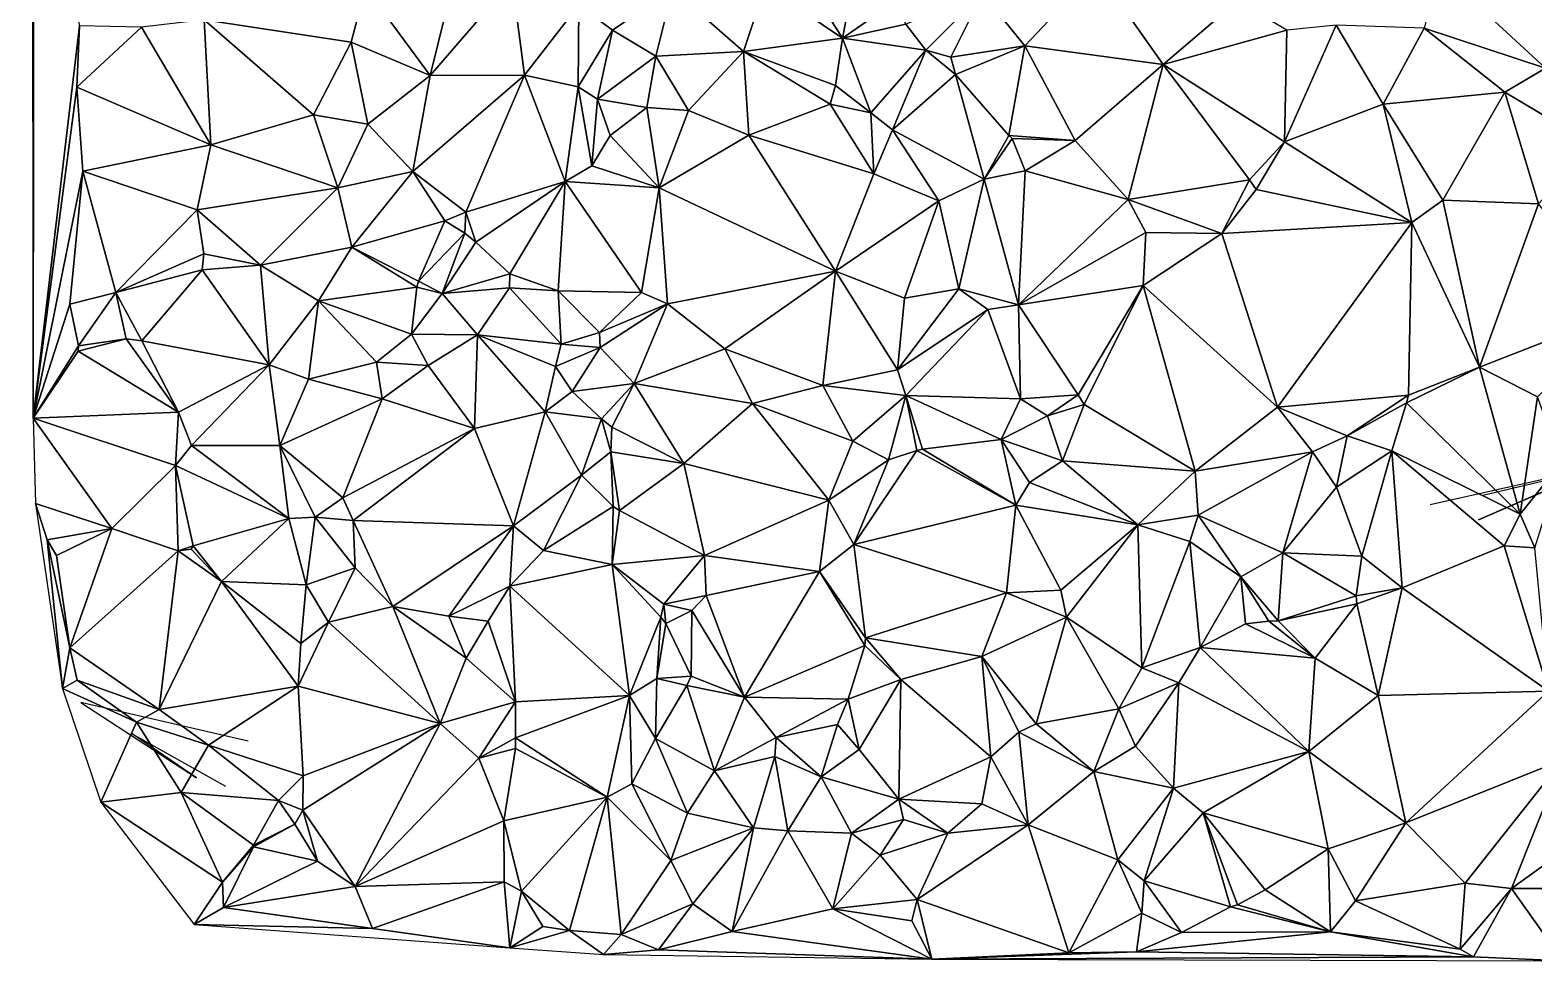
# Model space of a CAD drawing. Header units: metres. Extents: x -15 to 15, y -15 to 15.
# Drawn here: x -14.97 to -0.47, y -14.99 to -6.01 of the extents above; entities that cross this region are included whole.
import ezdxf

# ---------------------------------------------------------------- set-up
doc = ezdxf.new("R2010")
doc.units = ezdxf.units.M
doc.layers.add('CRACKS', color=1, linetype='Continuous')
doc.layers.add('STREET_MESH', color=7, linetype='Continuous')

msp = doc.modelspace()

# ---------------------------------------------------------------- linework, layer by layer
at = {"layer": 'CRACKS'}
for points in [[(-0.962, -10.498, 0.1), (0.141, -10.237, 0.1), (-1.004, -10.738, 0.1), (0.191, -10.218, 0.1), (-1.47, -10.592, 0.1)], [(-12.866, -12.871, 0.1), (-14.481, -12.497, 0.1), (-13.365, -13.224, 0.1), (-13.986, -12.801, 0.1), (-13.084, -13.305, 0.1)]]:
    msp.add_polyline3d(points, dxfattribs=at)
at = {"layer": 'STREET_MESH'}
for points in [[(-14.938, -9.758), (-14.93, -0.155), (-14.969, 7.377)], [(-14.938, -9.758), (-14.493, -5.973), (-14.93, -0.155)], [(-7.681, -5.236), (-7.136, -6.093), (-6.928, -5.023)], [(-7.136, -6.093), (-6.617, -5.731), (-6.928, -5.023)], [(-10.81, -5.227), (-11.735, -5.603), (-11.111, -6.453)], [(-10.322, -5.535), (-10.81, -5.227), (-11.111, -6.453)], [(-7.136, -6.093), (-7.681, -5.236), (-7.883, -5.588)], [(-0.359, -6.382), (-0.082, -5.313), (-1.386, -5.431)], [(-5.38, -6.167), (-4.688, -5.434), (-5.787, -5.662)], [(-4.688, -5.434), (-5.38, -6.167), (-4.046, -6.347)], [(-3.328, -5.736), (-4.688, -5.434), (-4.046, -6.347)], [(-1.529, -5.995), (-0.359, -6.382), (-1.386, -5.431)], [(-11.873, -6.132), (-11.735, -5.603), (-13.29, -5.916)], [(-11.735, -5.603), (-11.873, -6.132), (-11.111, -6.453)], [(-10.322, -5.535), (-11.111, -6.453), (-10.203, -6.449)], [(-9.68, -5.775), (-10.322, -5.535), (-10.203, -6.449)], [(-8.776, -5.619), (-9.68, -5.775), (-9.354, -6.015)], [(-8.936, -6.266), (-8.776, -5.619), (-9.354, -6.015)], [(-8.091, -6.22), (-8.776, -5.619), (-8.936, -6.266)], [(-8.776, -5.619), (-8.091, -6.22), (-7.883, -5.588)], [(-8.091, -6.22), (-7.136, -6.093), (-7.883, -5.588)], [(-9.685, -6.563), (-9.68, -5.775), (-10.203, -6.449)], [(-9.68, -5.775), (-9.685, -6.563), (-9.354, -6.015)], [(-7.136, -6.093), (-6.526, -5.957), (-6.617, -5.731)], [(-6.526, -5.957), (-6.332, -6.209), (-5.787, -5.662)], [(-6.332, -6.209), (-6.092, -6.275), (-5.787, -5.662)], [(-6.092, -6.275), (-5.38, -6.167), (-5.787, -5.662)], [(-2.851, -6.014), (-3.328, -5.736), (-4.046, -6.347)], [(-13.29, -5.916), (-13.896, -5.988), (-13.228, -7.122)], [(-12.236, -6.832), (-13.29, -5.916), (-13.228, -7.122)], [(-12.236, -6.832), (-11.873, -6.132), (-13.29, -5.916)], [(-14.938, -9.758), (-14.52, -6.566), (-14.493, -5.973)], [(-14.52, -6.566), (-13.896, -5.988), (-14.493, -5.973)], [(-13.896, -5.988), (-14.52, -6.566), (-13.228, -7.122)], [(-9.685, -6.563), (-9.498, -6.681), (-9.354, -6.015)], [(-9.498, -6.681), (-8.936, -6.266), (-9.354, -6.015)], [(-6.526, -5.957), (-7.136, -6.093), (-6.332, -6.209)], [(-2.875, -7.093), (-2.851, -6.014), (-4.046, -6.347)], [(-2.376, -5.966), (-2.851, -6.014), (-2.875, -7.093)], [(-1.924, -6.728), (-2.376, -5.966), (-2.875, -7.093)], [(-2.376, -5.966), (-1.924, -6.728), (-1.529, -5.995)], [(-1.924, -6.728), (-0.751, -6.612), (-1.529, -5.995)], [(-1.529, -5.995), (-0.751, -6.612), (-0.359, -6.382)], [(-11.873, -6.132), (-12.236, -6.832), (-11.714, -6.923)], [(-11.111, -6.453), (-11.873, -6.132), (-11.714, -6.923)], [(-8.091, -6.22), (-8.936, -6.266), (-8.62, -6.789)], [(-8.041, -7.028), (-8.091, -6.22), (-8.62, -6.789)], [(-7.204, -6.549), (-7.136, -6.093), (-8.091, -6.22)], [(-7.257, -6.728), (-8.091, -6.22), (-8.041, -7.028)], [(-7.257, -6.728), (-7.204, -6.549), (-8.091, -6.22)], [(-7.136, -6.093), (-7.204, -6.549), (-6.862, -6.814)], [(-6.332, -6.209), (-7.136, -6.093), (-6.862, -6.814)], [(-6.655, -6.975), (-6.332, -6.209), (-6.862, -6.814)], [(-6.332, -6.209), (-6.655, -6.975), (-6.046, -6.444)], [(-6.092, -6.275), (-6.332, -6.209), (-6.046, -6.444)], [(-5.38, -6.167), (-6.092, -6.275), (-6.046, -6.444)], [(-5.532, -7.03), (-5.38, -6.167), (-6.046, -6.444)], [(-5.532, -7.03), (-4.893, -7.078), (-5.38, -6.167)], [(-5.38, -6.167), (-4.893, -7.078), (-4.046, -6.347)], [(-9.498, -6.681), (-9.024, -6.762), (-8.936, -6.266)], [(-8.936, -6.266), (-9.024, -6.762), (-8.62, -6.789)], [(-4.046, -6.347), (-4.893, -7.078), (-4.383, -7.649)], [(-3.213, -7.46), (-4.046, -6.347), (-4.383, -7.649)], [(-3.213, -7.46), (-2.875, -7.093), (-4.046, -6.347)], [(-11.28, -7.379), (-11.111, -6.453), (-11.714, -6.923)], [(-11.111, -6.453), (-11.28, -7.379), (-10.203, -6.449)], [(-11.28, -7.379), (-10.767, -7.769), (-10.203, -6.449)], [(-10.767, -7.769), (-9.811, -7.475), (-10.203, -6.449)], [(-9.811, -7.475), (-9.685, -6.563), (-10.203, -6.449)], [(-6.655, -6.975), (-5.77, -7.451), (-6.046, -6.444)], [(-5.77, -7.451), (-5.532, -7.03), (-6.046, -6.444)], [(-0.751, -6.612), (0.101, -7.121), (-0.359, -6.382)], [(-14.46, -7.375), (-14.52, -6.566), (-14.938, -9.758)], [(-14.52, -6.566), (-14.46, -7.375), (-13.228, -7.122)], [(-9.553, -7.324), (-9.685, -6.563), (-9.811, -7.475)], [(-9.498, -6.681), (-9.685, -6.563), (-9.553, -7.324)], [(-7.204, -6.549), (-7.257, -6.728), (-6.862, -6.814)], [(-1.924, -6.728), (-1.348, -7.653), (-0.751, -6.612)], [(-0.751, -6.612), (-1.348, -7.653), (-0.425, -7.691)], [(0.101, -7.121), (-0.751, -6.612), (-0.425, -7.691)], [(-9.498, -6.681), (-9.553, -7.324), (-9.376, -7.03)], [(-9.024, -6.762), (-9.498, -6.681), (-9.376, -7.03)], [(-9.024, -6.762), (-9.376, -7.03), (-8.904, -7.536)], [(-9.024, -6.762), (-8.904, -7.536), (-8.62, -6.789)], [(-8.904, -7.536), (-8.041, -7.028), (-8.62, -6.789)], [(-6.836, -7.4), (-7.257, -6.728), (-8.041, -7.028)], [(-7.257, -6.728), (-6.836, -7.4), (-6.862, -6.814)], [(-6.836, -7.4), (-6.655, -6.975), (-6.862, -6.814)], [(-1.924, -6.728), (-2.875, -7.093), (-1.648, -7.869)], [(-1.348, -7.653), (-1.924, -6.728), (-1.648, -7.869)], [(-12.001, -7.536), (-12.236, -6.832), (-13.228, -7.122)], [(-12.236, -6.832), (-12.001, -7.536), (-11.714, -6.923)], [(-12.001, -7.536), (-11.28, -7.379), (-11.714, -6.923)], [(-9.376, -7.03), (-9.553, -7.324), (-8.904, -7.536)], [(-8.904, -7.536), (-7.204, -8.338), (-8.041, -7.028)], [(-7.204, -8.338), (-6.836, -7.4), (-8.041, -7.028)], [(-6.655, -6.975), (-6.836, -7.4), (-6.208, -7.66)], [(-5.77, -7.451), (-6.655, -6.975), (-6.208, -7.66)], [(-5.5, -7.061), (-5.532, -7.03), (-5.77, -7.451)], [(-5.5, -7.061), (-5.77, -7.451), (-5.375, -7.371)], [(-5.5, -7.061), (-4.893, -7.078), (-5.532, -7.03)], [(-4.893, -7.078), (-5.5, -7.061), (-5.375, -7.371)], [(-4.893, -7.078), (-5.375, -7.371), (-4.383, -7.649)], [(-3.213, -7.46), (-3.148, -7.551), (-2.875, -7.093)], [(-2.875, -7.093), (-3.148, -7.551), (-1.648, -7.869)], [(-14.46, -7.375), (-13.359, -7.747), (-13.228, -7.122)], [(-13.359, -7.747), (-12.001, -7.536), (-13.228, -7.122)], [(-14.587, -8.658), (-14.46, -7.375), (-14.938, -9.758)], [(-14.587, -8.658), (-14.144, -8.545), (-14.46, -7.375)], [(-14.144, -8.545), (-13.359, -7.747), (-14.46, -7.375)], [(-11.867, -8.109), (-11.28, -7.379), (-12.001, -7.536)], [(-11.28, -7.379), (-11.867, -8.109), (-10.971, -7.855)], [(-10.767, -7.769), (-11.28, -7.379), (-10.971, -7.855)], [(-8.904, -7.536), (-9.553, -7.324), (-9.811, -7.475)], [(-5.77, -7.451), (-5.44, -8.663), (-5.375, -7.371)], [(-5.375, -7.371), (-5.44, -8.663), (-4.383, -7.649)], [(-13.359, -7.747), (-12.748, -8.281), (-12.001, -7.536)], [(-12.748, -8.281), (-11.867, -8.109), (-12.001, -7.536)], [(-10.767, -7.769), (-10.672, -8.061), (-9.811, -7.475)], [(-10.672, -8.061), (-10.344, -8.364), (-9.811, -7.475)], [(-10.344, -8.364), (-9.879, -8.529), (-9.811, -7.475)], [(-9.879, -8.529), (-9.073, -8.546), (-9.811, -7.475)], [(-9.073, -8.546), (-8.904, -7.536), (-9.811, -7.475)], [(-8.904, -7.536), (-9.073, -8.546), (-8.823, -8.654)], [(-7.204, -8.338), (-8.904, -7.536), (-8.823, -8.654)], [(-6.836, -7.4), (-7.204, -8.338), (-6.208, -7.66)], [(-6.015, -8.51), (-5.77, -7.451), (-6.208, -7.66)], [(-5.77, -7.451), (-6.015, -8.51), (-5.44, -8.663)], [(-3.479, -7.976), (-3.213, -7.46), (-4.383, -7.649)], [(-3.479, -7.976), (-3.148, -7.551), (-3.213, -7.46)], [(-6.208, -7.66), (-7.204, -8.338), (-6.54, -8.6)], [(-6.015, -8.51), (-6.208, -7.66), (-6.54, -8.6)], [(-5.44, -8.663), (-4.212, -7.966), (-4.383, -7.649)], [(-4.212, -7.966), (-3.479, -7.976), (-4.383, -7.649)], [(-3.148, -7.551), (-3.479, -7.976), (-1.648, -7.869)], [(-0.996, -9.265), (-1.348, -7.653), (-1.648, -7.869)], [(-1.348, -7.653), (-0.996, -9.265), (-0.425, -7.691)], [(-13.295, -8.173), (-13.359, -7.747), (-14.144, -8.545)], [(-13.295, -8.173), (-12.748, -8.281), (-13.359, -7.747)], [(-10.767, -7.769), (-10.971, -7.855), (-10.777, -7.974)], [(-10.672, -8.061), (-10.767, -7.769), (-10.777, -7.974)], [(-0.996, -9.265), (0.406, -8.717), (-0.425, -7.691)], [(-11.867, -8.109), (-11.224, -8.437), (-10.971, -7.855)], [(-10.971, -7.855), (-11.224, -8.437), (-10.777, -7.974)], [(-11.224, -8.437), (-10.997, -8.553), (-10.777, -7.974)], [(-10.997, -8.553), (-10.672, -8.061), (-10.777, -7.974)], [(-4.212, -7.966), (-5.44, -8.663), (-4.238, -8.478)], [(-3.479, -7.976), (-4.212, -7.966), (-4.238, -8.478)], [(-3.479, -7.976), (-2.941, -9.652), (-1.648, -7.869)], [(-2.941, -9.652), (-1.679, -9.536), (-1.648, -7.869)], [(-1.679, -9.536), (-0.996, -9.265), (-1.648, -7.869)], [(-11.867, -8.109), (-12.748, -8.281), (-12.189, -8.624)], [(-11.242, -8.494), (-11.867, -8.109), (-12.189, -8.624)], [(-11.224, -8.437), (-11.867, -8.109), (-11.242, -8.494)], [(-10.672, -8.061), (-10.997, -8.553), (-10.344, -8.364)], [(-2.941, -9.652), (-3.479, -7.976), (-4.238, -8.478)], [(-13.311, -8.326), (-13.295, -8.173), (-14.144, -8.545)], [(-12.748, -8.281), (-13.295, -8.173), (-13.311, -8.326)], [(-13.891, -9.011), (-13.311, -8.326), (-14.144, -8.545)], [(-12.665, -9.242), (-13.311, -8.326), (-13.891, -9.011)], [(-12.748, -8.281), (-13.311, -8.326), (-12.665, -9.242)], [(-12.748, -8.281), (-12.665, -9.242), (-12.189, -8.624)], [(-10.997, -8.553), (-10.347, -8.499), (-10.344, -8.364)], [(-10.344, -8.364), (-10.347, -8.499), (-9.879, -8.529)], [(-8.271, -9.089), (-7.204, -8.338), (-8.823, -8.654)], [(-7.325, -9.44), (-7.204, -8.338), (-8.271, -9.089)], [(-7.325, -9.44), (-6.607, -9.29), (-7.204, -8.338)], [(-7.204, -8.338), (-6.607, -9.29), (-6.54, -8.6)], [(-14.587, -8.658), (-14.502, -9.059), (-14.144, -8.545)], [(-14.502, -9.059), (-14.044, -8.99), (-14.144, -8.545)], [(-14.044, -8.99), (-13.891, -9.011), (-14.144, -8.545)], [(-11.293, -8.948), (-11.242, -8.494), (-12.189, -8.624)], [(-11.293, -8.948), (-10.997, -8.553), (-11.242, -8.494)], [(-10.654, -8.953), (-10.997, -8.553), (-11.293, -8.948)], [(-10.997, -8.553), (-11.224, -8.437), (-11.242, -8.494)], [(-10.347, -8.499), (-10.997, -8.553), (-10.654, -8.953)], [(-10.347, -8.499), (-10.654, -8.953), (-9.849, -9.044)], [(-9.879, -8.529), (-10.347, -8.499), (-9.849, -9.044)], [(-9.479, -8.932), (-9.879, -8.529), (-9.849, -9.044)], [(-9.073, -8.546), (-9.879, -8.529), (-9.479, -8.932)], [(-9.073, -8.546), (-9.479, -8.932), (-8.823, -8.654)], [(-6.607, -9.29), (-6.015, -8.51), (-6.54, -8.6)], [(-6.015, -8.51), (-6.607, -9.29), (-5.734, -8.708)], [(-6.015, -8.51), (-5.734, -8.708), (-5.44, -8.663)], [(-4.238, -8.478), (-5.44, -8.663), (-4.864, -9.532)], [(-4.806, -9.625), (-4.238, -8.478), (-4.864, -9.532)], [(-4.806, -9.625), (-3.736, -10.267), (-4.238, -8.478)], [(-3.736, -10.267), (-2.941, -9.652), (-4.238, -8.478)], [(-14.502, -9.059), (-14.587, -8.658), (-14.938, -9.758)], [(-12.665, -9.242), (-12.286, -9.38), (-12.189, -8.624)], [(-12.286, -9.38), (-11.629, -9.217), (-12.189, -8.624)], [(-11.629, -9.217), (-11.293, -8.948), (-12.189, -8.624)], [(-9.479, -8.932), (-9.474, -9.076), (-8.823, -8.654)], [(-9.474, -9.076), (-9.145, -9.423), (-8.823, -8.654)], [(-9.145, -9.423), (-8.271, -9.089), (-8.823, -8.654)], [(-5.734, -8.708), (-5.419, -9.57), (-5.44, -8.663)], [(-5.44, -8.663), (-5.419, -9.57), (-4.864, -9.532)], [(-6.607, -9.29), (-6.527, -9.538), (-5.734, -8.708)], [(-6.527, -9.538), (-5.419, -9.57), (-5.734, -8.708)], [(0.406, -8.717), (-0.996, -9.265), (-0.435, -9.551)], [(-11.629, -9.217), (-11.131, -9.25), (-11.293, -8.948)], [(-11.131, -9.25), (-10.654, -8.953), (-11.293, -8.948)], [(-11.131, -9.25), (-10.686, -9.856), (-10.654, -8.953)], [(-10.654, -8.953), (-10.686, -9.856), (-10.004, -9.697)], [(-9.903, -9.259), (-10.654, -8.953), (-10.004, -9.697)], [(-10.654, -8.953), (-9.903, -9.259), (-9.849, -9.044)], [(-9.474, -9.076), (-9.479, -8.932), (-9.849, -9.044)], [(-14.506, -9.112), (-14.502, -9.059), (-14.938, -9.758)], [(-13.538, -9.7), (-14.506, -9.112), (-14.938, -9.758)], [(-14.502, -9.059), (-14.506, -9.112), (-14.044, -8.99)], [(-14.506, -9.112), (-13.538, -9.7), (-14.044, -8.99)], [(-13.538, -9.7), (-13.891, -9.011), (-14.044, -8.99)], [(-13.538, -9.7), (-12.665, -9.242), (-13.891, -9.011)], [(-9.903, -9.259), (-9.474, -9.076), (-9.849, -9.044)], [(-9.474, -9.076), (-9.903, -9.259), (-9.744, -9.5)], [(-9.145, -9.423), (-9.474, -9.076), (-9.744, -9.5)], [(-9.145, -9.423), (-8.004, -9.616), (-8.271, -9.089)], [(-8.004, -9.616), (-7.325, -9.44), (-8.271, -9.089)], [(-12.665, -9.242), (-13.538, -9.7), (-13.414, -10.019)], [(-12.561, -10.019), (-12.665, -9.242), (-13.414, -10.019)], [(-12.561, -10.019), (-12.286, -9.38), (-12.665, -9.242)], [(-11.629, -9.217), (-12.286, -9.38), (-11.575, -9.571)], [(-11.131, -9.25), (-11.629, -9.217), (-11.575, -9.571)], [(-11.131, -9.25), (-11.575, -9.571), (-10.686, -9.856)], [(-9.744, -9.5), (-9.903, -9.259), (-10.004, -9.697)], [(-0.996, -9.265), (-1.679, -9.536), (-1.7, -9.608)], [(-0.602, -10.682), (-0.996, -9.265), (-1.7, -9.608)], [(-0.996, -9.265), (-0.602, -10.682), (-0.435, -9.551)], [(-11.575, -9.571), (-12.286, -9.38), (-12.561, -10.019)], [(-9.461, -9.763), (-9.145, -9.423), (-9.744, -9.5)], [(-9.361, -9.842), (-9.145, -9.423), (-9.461, -9.763)], [(-9.145, -9.423), (-9.361, -9.842), (-8.666, -10.194)], [(-8.004, -9.616), (-9.145, -9.423), (-8.666, -10.194)], [(-6.527, -9.538), (-6.607, -9.29), (-7.325, -9.44)], [(-9.461, -9.763), (-9.744, -9.5), (-10.004, -9.697)], [(-7.325, -9.44), (-8.004, -9.616), (-7.036, -9.978)], [(-6.527, -9.538), (-7.325, -9.44), (-7.036, -9.978)], [(-6.693, -10.157), (-6.527, -9.538), (-7.036, -9.978)], [(-6.693, -10.157), (-6.42, -10.067), (-6.527, -9.538)], [(-5.606, -9.961), (-5.419, -9.57), (-6.527, -9.538)], [(-6.366, -10.054), (-5.606, -9.961), (-6.527, -9.538)], [(-6.42, -10.067), (-6.366, -10.054), (-6.527, -9.538)], [(-5.419, -9.57), (-5.161, -9.733), (-4.864, -9.532)], [(-5.161, -9.733), (-4.806, -9.625), (-4.864, -9.532)], [(-2.271, -9.926), (-1.679, -9.536), (-2.941, -9.652)], [(-1.679, -9.536), (-2.271, -9.926), (-1.7, -9.608)], [(-0.602, -10.682), (-0.206, -10.184), (-0.435, -9.551)], [(-13.566, -10.213), (-13.538, -9.7), (-14.938, -9.758)], [(-13.538, -9.7), (-13.566, -10.213), (-13.414, -10.019)], [(-11.954, -10.525), (-11.575, -9.571), (-12.561, -10.019)], [(-11.575, -9.571), (-11.954, -10.525), (-10.686, -9.856)], [(-10.686, -9.856), (-10.307, -10.796), (-10.004, -9.697)], [(-10.307, -10.796), (-9.652, -10.305), (-10.004, -9.697)], [(-9.652, -10.305), (-9.461, -9.763), (-10.004, -9.697)], [(-7.267, -10.546), (-8.004, -9.616), (-8.666, -10.194)], [(-8.004, -9.616), (-7.267, -10.546), (-7.036, -9.978)], [(-5.419, -9.57), (-5.606, -9.961), (-5.161, -9.733)], [(-5.017, -10.167), (-4.806, -9.625), (-5.161, -9.733)], [(-4.806, -9.625), (-5.017, -10.167), (-3.736, -10.267)], [(-3.736, -10.267), (-2.605, -10.082), (-2.941, -9.652)], [(-2.605, -10.082), (-2.271, -9.926), (-2.941, -9.652)], [(-2.271, -9.926), (-1.84, -10.07), (-1.7, -9.608)], [(-1.84, -10.07), (-0.602, -10.682), (-1.7, -9.608)], [(-14.181, -10.82), (-14.938, -9.758), (-14.917, -10.58)], [(-14.181, -10.82), (-13.566, -10.213), (-14.938, -9.758)], [(-11.954, -10.525), (-11.855, -10.742), (-10.686, -9.856)], [(-10.686, -9.856), (-11.855, -10.742), (-10.307, -10.796)], [(-9.369, -10.082), (-9.461, -9.763), (-9.652, -10.305)], [(-9.361, -9.842), (-9.461, -9.763), (-9.369, -10.082)], [(-9.361, -9.842), (-9.369, -10.082), (-8.666, -10.194)], [(-5.606, -9.961), (-5.017, -10.167), (-5.161, -9.733)], [(-7.267, -10.546), (-6.693, -10.157), (-7.036, -9.978)], [(-5.606, -9.961), (-6.366, -10.054), (-5.465, -10.596)], [(-5.332, -10.376), (-5.606, -9.961), (-5.465, -10.596)], [(-5.332, -10.376), (-5.017, -10.167), (-5.606, -9.961)], [(-2.605, -10.082), (-2.373, -10.423), (-2.271, -9.926)], [(-2.373, -10.423), (-1.84, -10.07), (-2.271, -9.926)], [(-13.566, -10.213), (-12.473, -10.725), (-13.414, -10.019)], [(-12.473, -10.725), (-12.561, -10.019), (-13.414, -10.019)], [(-12.561, -10.019), (-12.473, -10.725), (-12.221, -10.712)], [(-11.954, -10.525), (-12.561, -10.019), (-12.221, -10.712)], [(-9.348, -10.608), (-9.369, -10.082), (-9.652, -10.305)], [(-9.369, -10.082), (-9.286, -10.648), (-8.666, -10.194)], [(-9.348, -10.608), (-9.286, -10.648), (-9.369, -10.082)], [(-6.42, -10.067), (-7.028, -10.976), (-5.465, -10.596)], [(-6.42, -10.067), (-6.693, -10.157), (-7.028, -10.976)], [(-6.366, -10.054), (-6.42, -10.067), (-5.465, -10.596)], [(-3.709, -10.692), (-2.605, -10.082), (-3.736, -10.267)], [(-2.605, -10.082), (-3.709, -10.692), (-2.89, -11.056)], [(-2.373, -10.423), (-2.605, -10.082), (-2.89, -11.056)], [(-2.373, -10.423), (-2.129, -11.087), (-1.84, -10.07)], [(-1.84, -10.07), (-2.129, -11.087), (-1.742, -11.393)], [(-1.84, -10.07), (-1.742, -11.393), (-0.756, -10.986)], [(-0.602, -10.682), (-1.84, -10.07), (-0.756, -10.986)], [(-14.181, -10.82), (-13.54, -11.037), (-13.566, -10.213)], [(-13.54, -11.037), (-13.396, -10.986), (-13.566, -10.213)], [(-13.396, -10.986), (-12.473, -10.725), (-13.566, -10.213)], [(-9.286, -10.648), (-8.468, -11.08), (-8.666, -10.194)], [(-8.468, -11.08), (-7.267, -10.546), (-8.666, -10.194)], [(-6.693, -10.157), (-7.267, -10.546), (-7.028, -10.976)], [(-5.332, -10.376), (-4.29, -10.784), (-5.017, -10.167)], [(-5.017, -10.167), (-4.29, -10.784), (-3.736, -10.267)], [(-4.29, -10.784), (-3.709, -10.692), (-3.736, -10.267)], [(-0.602, -10.682), (-0.463, -11.007), (-0.206, -10.184)], [(-10.018, -11.031), (-9.652, -10.305), (-10.307, -10.796)], [(-10.018, -11.031), (-9.348, -10.608), (-9.652, -10.305)], [(-4.29, -10.784), (-5.332, -10.376), (-5.465, -10.596)], [(-2.129, -11.087), (-2.373, -10.423), (-2.89, -11.056)], [(-14.658, -12.362), (-14.804, -10.928), (-14.917, -10.58)], [(-14.804, -10.928), (-14.181, -10.82), (-14.917, -10.58)], [(-11.855, -10.742), (-11.954, -10.525), (-12.221, -10.712)], [(-7.358, -11.234), (-7.267, -10.546), (-8.468, -11.08)], [(-7.267, -10.546), (-7.358, -11.234), (-7.028, -10.976)], [(-12.473, -10.725), (-13.396, -10.986), (-13.123, -11.332)], [(-12.309, -11.363), (-12.473, -10.725), (-13.123, -11.332)], [(-12.473, -10.725), (-12.309, -11.363), (-12.221, -10.712)], [(-12.309, -11.363), (-11.835, -11.201), (-12.221, -10.712)], [(-11.835, -11.201), (-11.855, -10.742), (-12.221, -10.712)], [(-9.348, -10.608), (-10.018, -11.031), (-9.358, -11.168)], [(-9.286, -10.648), (-9.348, -10.608), (-9.358, -11.168)], [(-8.468, -11.08), (-9.286, -10.648), (-9.358, -11.168)], [(-7.028, -10.976), (-5.554, -11.442), (-5.465, -10.596)], [(-5.554, -11.442), (-5.03, -11.415), (-5.465, -10.596)], [(-5.03, -11.415), (-4.29, -10.784), (-5.465, -10.596)], [(-3.709, -10.692), (-4.29, -10.784), (-3.787, -10.945)], [(-3.296, -11.285), (-3.709, -10.692), (-3.787, -10.945)], [(-3.709, -10.692), (-3.296, -11.285), (-2.89, -11.056)], [(-0.463, -11.007), (-0.602, -10.682), (-0.756, -10.986)], [(-14.804, -10.928), (-14.715, -11.08), (-14.181, -10.82)], [(-14.715, -11.08), (-14.586, -11.97), (-14.181, -10.82)], [(-14.586, -11.97), (-13.54, -11.037), (-14.181, -10.82)], [(-11.855, -10.742), (-11.472, -11.572), (-10.307, -10.796)], [(-11.855, -10.742), (-11.835, -11.201), (-11.472, -11.572)], [(-10.307, -10.796), (-11.472, -11.572), (-10.931, -11.667)], [(-10.343, -11.375), (-10.307, -10.796), (-10.931, -11.667)], [(-10.343, -11.375), (-10.018, -11.031), (-10.307, -10.796)], [(-4.29, -10.784), (-5.03, -11.415), (-4.976, -11.676)], [(-4.249, -12.164), (-4.29, -10.784), (-4.976, -11.676)], [(-4.29, -10.784), (-4.249, -12.164), (-3.787, -10.945)], [(-14.586, -11.97), (-14.804, -10.928), (-14.658, -12.362)], [(-14.804, -10.928), (-14.586, -11.97), (-14.715, -11.08)], [(-13.416, -11.019), (-13.396, -10.986), (-13.54, -11.037)], [(-13.416, -11.019), (-13.54, -11.037), (-13.123, -11.332)], [(-13.396, -10.986), (-13.416, -11.019), (-13.123, -11.332)], [(-7.358, -11.234), (-6.915, -11.873), (-7.028, -10.976)], [(-6.915, -11.873), (-5.554, -11.442), (-7.028, -10.976)], [(-3.787, -10.945), (-4.249, -12.164), (-3.687, -11.968)], [(-3.296, -11.285), (-3.787, -10.945), (-3.687, -11.968)], [(-1.742, -11.393), (-0.33, -12.388), (-0.756, -10.986)], [(-0.33, -12.388), (-0.463, -11.007), (-0.756, -10.986)], [(-14.586, -11.97), (-13.725, -12.564), (-13.54, -11.037)], [(-13.54, -11.037), (-13.725, -12.564), (-13.123, -11.332)], [(-10.018, -11.031), (-10.343, -11.375), (-9.358, -11.168)], [(-8.858, -11.549), (-8.468, -11.08), (-9.358, -11.168)], [(-8.468, -11.08), (-8.858, -11.549), (-8.45, -11.465)], [(-7.358, -11.234), (-8.468, -11.08), (-8.45, -11.465)], [(-3.296, -11.285), (-2.935, -11.71), (-2.89, -11.056)], [(-2.89, -11.056), (-2.935, -11.71), (-2.185, -11.469)], [(-2.129, -11.087), (-2.89, -11.056), (-2.185, -11.469)], [(-1.742, -11.393), (-2.129, -11.087), (-2.185, -11.469)], [(-12.309, -11.363), (-12.091, -11.725), (-11.835, -11.201)], [(-11.835, -11.201), (-12.091, -11.725), (-11.472, -11.572)], [(-10.343, -11.375), (-9.189, -12.429), (-9.358, -11.168)], [(-9.189, -12.429), (-8.888, -11.676), (-9.358, -11.168)], [(-8.888, -11.676), (-8.858, -11.549), (-9.358, -11.168)], [(-7.358, -11.234), (-8.45, -11.465), (-8.08, -12.446)], [(-6.922, -11.949), (-7.358, -11.234), (-8.08, -12.446)], [(-6.915, -11.873), (-7.358, -11.234), (-6.922, -11.949)], [(-3.296, -11.285), (-3.687, -11.968), (-3.251, -11.739)], [(-3.025, -11.714), (-3.296, -11.285), (-3.251, -11.739)], [(-3.296, -11.285), (-3.025, -11.714), (-2.935, -11.71)], [(-13.123, -11.332), (-13.725, -12.564), (-12.386, -12.342)], [(-12.36, -11.928), (-13.123, -11.332), (-12.386, -12.342)], [(-12.309, -11.363), (-13.123, -11.332), (-12.36, -11.928)], [(-12.091, -11.725), (-12.309, -11.363), (-12.36, -11.928)], [(-10.554, -11.713), (-10.343, -11.375), (-10.931, -11.667)], [(-10.343, -11.375), (-10.554, -11.713), (-10.29, -12.491)], [(-9.189, -12.429), (-10.343, -11.375), (-10.29, -12.491)], [(-5.554, -11.442), (-6.915, -11.873), (-5.794, -12.056)], [(-4.976, -11.676), (-5.554, -11.442), (-5.794, -12.056)], [(-4.976, -11.676), (-5.03, -11.415), (-5.554, -11.442)], [(-2.179, -11.546), (-1.742, -11.393), (-2.185, -11.469)], [(-1.742, -11.393), (-2.179, -11.546), (-1.972, -12.432)], [(-0.33, -12.388), (-1.742, -11.393), (-1.972, -12.432)], [(-11.472, -11.572), (-12.091, -11.725), (-11.014, -12.7)], [(-11.472, -11.572), (-10.765, -12.07), (-10.931, -11.667)], [(-11.472, -11.572), (-11.014, -12.7), (-10.765, -12.07)], [(-8.841, -11.735), (-8.858, -11.549), (-8.888, -11.676)], [(-8.858, -11.549), (-8.588, -11.612), (-8.45, -11.465)], [(-8.841, -11.735), (-8.588, -11.612), (-8.858, -11.549)], [(-8.45, -11.465), (-8.588, -11.612), (-8.08, -12.446)], [(-2.935, -11.71), (-2.179, -11.546), (-2.185, -11.469)], [(-2.935, -11.71), (-2.581, -12.069), (-2.179, -11.546)], [(-2.179, -11.546), (-2.581, -12.069), (-1.972, -12.432)], [(-12.091, -11.725), (-12.36, -11.928), (-12.386, -12.342)], [(-11.014, -12.7), (-12.091, -11.725), (-12.386, -12.342)], [(-10.765, -12.07), (-10.554, -11.713), (-10.931, -11.667)], [(-10.554, -11.713), (-10.765, -12.07), (-10.29, -12.491)], [(-8.888, -11.676), (-9.189, -12.429), (-8.928, -12.268)], [(-8.841, -11.735), (-8.888, -11.676), (-8.928, -12.268)], [(-8.596, -12.243), (-8.841, -11.735), (-8.928, -12.268)], [(-8.588, -11.612), (-8.841, -11.735), (-8.596, -12.243)], [(-8.588, -11.612), (-8.596, -12.243), (-8.08, -12.446)], [(-5.269, -12.704), (-4.976, -11.676), (-5.794, -12.056)], [(-5.269, -12.704), (-4.473, -12.558), (-4.976, -11.676)], [(-4.473, -12.558), (-4.249, -12.164), (-4.976, -11.676)], [(-3.687, -11.968), (-2.581, -12.069), (-3.251, -11.739)], [(-2.581, -12.069), (-3.025, -11.714), (-3.251, -11.739)], [(-2.935, -11.71), (-3.025, -11.714), (-2.581, -12.069)], [(-6.575, -12.276), (-6.915, -11.873), (-6.922, -11.949)], [(-6.915, -11.873), (-6.575, -12.276), (-5.794, -12.056)], [(-14.515, -12.282), (-14.586, -11.97), (-14.658, -12.362)], [(-14.586, -11.97), (-14.515, -12.282), (-13.725, -12.564)], [(-7.081, -12.467), (-6.922, -11.949), (-8.08, -12.446)], [(-7.081, -12.467), (-6.575, -12.276), (-6.922, -11.949)], [(-3.687, -11.968), (-4.249, -12.164), (-3.893, -12.308)], [(-3.687, -11.968), (-3.893, -12.308), (-2.642, -12.972)], [(-2.581, -12.069), (-3.687, -11.968), (-2.642, -12.972)], [(-10.765, -12.07), (-11.014, -12.7), (-10.29, -12.491)], [(-6.575, -12.276), (-5.707, -13.022), (-5.794, -12.056)], [(-5.437, -12.783), (-5.269, -12.704), (-5.794, -12.056)], [(-5.707, -13.022), (-5.437, -12.783), (-5.794, -12.056)], [(-4.249, -12.164), (-4.473, -12.558), (-3.893, -12.308)], [(-1.972, -12.432), (-2.581, -12.069), (-2.642, -12.972)], [(-13.942, -12.688), (-14.515, -12.282), (-14.658, -12.362)], [(-13.725, -12.564), (-14.515, -12.282), (-13.942, -12.688)], [(-8.928, -12.268), (-9.189, -12.429), (-8.939, -12.844)], [(-8.636, -12.333), (-8.928, -12.268), (-8.939, -12.844)], [(-8.636, -12.333), (-8.596, -12.243), (-8.928, -12.268)], [(-8.596, -12.243), (-8.636, -12.333), (-8.08, -12.446)], [(-6.575, -12.276), (-7.081, -12.467), (-6.975, -12.95)], [(-6.575, -12.276), (-6.975, -12.95), (-6.594, -13.43)], [(-5.707, -13.022), (-6.575, -12.276), (-6.594, -13.43)], [(-4.473, -12.558), (-4.313, -12.918), (-3.893, -12.308)], [(-3.893, -12.308), (-4.313, -12.918), (-3.945, -13.324)], [(-3.893, -12.308), (-3.945, -13.324), (-2.642, -12.972)], [(-13.942, -12.688), (-14.658, -12.362), (-14.288, -13.459)], [(-13.725, -12.564), (-13.248, -12.91), (-12.386, -12.342)], [(-13.248, -12.91), (-12.335, -13.204), (-12.386, -12.342)], [(-12.335, -13.204), (-11.014, -12.7), (-12.386, -12.342)], [(-10.29, -12.839), (-9.189, -12.429), (-10.29, -12.491)], [(-9.189, -12.429), (-10.29, -12.839), (-9.406, -13.411)], [(-9.168, -13.282), (-9.189, -12.429), (-9.406, -13.411)], [(-9.189, -12.429), (-9.168, -13.282), (-8.939, -12.844)], [(-8.636, -12.333), (-8.939, -12.844), (-8.372, -13.157)], [(-8.636, -12.333), (-8.372, -13.157), (-8.08, -12.446)], [(-8.372, -13.157), (-7.775, -12.835), (-8.08, -12.446)], [(-7.775, -12.835), (-7.081, -12.467), (-8.08, -12.446)], [(-7.184, -12.71), (-7.081, -12.467), (-7.775, -12.835)], [(-7.081, -12.467), (-7.184, -12.71), (-6.975, -12.95)], [(-1.972, -12.432), (-2.642, -12.972), (-1.705, -13.657)], [(-0.33, -12.388), (-1.972, -12.432), (-1.705, -13.657)], [(-0.193, -13.051), (-0.33, -12.388), (-1.705, -13.657)], [(-13.725, -12.564), (-13.942, -12.688), (-13.248, -12.91)], [(-10.29, -12.491), (-11.014, -12.7), (-10.644, -13.036)], [(-10.29, -12.839), (-10.29, -12.491), (-10.644, -13.036)], [(-4.473, -12.558), (-5.269, -12.704), (-4.712, -13.164)], [(-4.313, -12.918), (-4.473, -12.558), (-4.712, -13.164)], [(-13.512, -13.366), (-13.942, -12.688), (-14.288, -13.459)], [(-13.248, -12.91), (-13.942, -12.688), (-13.512, -13.366)], [(-11.014, -12.7), (-12.341, -13.536), (-11.836, -14.273)], [(-12.335, -13.204), (-12.341, -13.536), (-11.014, -12.7)], [(-10.644, -13.036), (-11.014, -12.7), (-11.836, -14.273)], [(-7.343, -13.215), (-7.184, -12.71), (-7.775, -12.835)], [(-6.975, -12.95), (-7.184, -12.71), (-7.343, -13.215)], [(-5.269, -12.704), (-5.437, -12.783), (-4.712, -13.164)], [(-10.29, -12.941), (-10.29, -12.839), (-10.644, -13.036)], [(-10.29, -12.839), (-10.29, -12.941), (-9.406, -13.411)], [(-8.939, -12.844), (-9.168, -13.282), (-8.63, -13.565)], [(-8.372, -13.157), (-8.939, -12.844), (-8.63, -13.565)], [(-8.372, -13.157), (-7.789, -13.018), (-7.775, -12.835)], [(-7.789, -13.018), (-7.343, -13.215), (-7.775, -12.835)], [(-5.437, -12.783), (-5.707, -13.022), (-5.348, -13.677)], [(-5.437, -12.783), (-5.348, -13.677), (-4.712, -13.164)], [(-13.248, -12.91), (-13.512, -13.366), (-12.575, -13.443)], [(-12.335, -13.204), (-13.248, -12.91), (-12.575, -13.443)], [(-10.403, -13.638), (-10.644, -13.036), (-11.836, -14.273)], [(-10.29, -12.941), (-10.644, -13.036), (-10.403, -13.638)], [(-9.406, -13.411), (-10.29, -12.941), (-10.403, -13.638)], [(-7.789, -13.018), (-8.372, -13.157), (-7.995, -13.708)], [(-7.665, -13.737), (-7.789, -13.018), (-7.995, -13.708)], [(-7.343, -13.215), (-7.789, -13.018), (-7.665, -13.737)], [(-6.594, -13.43), (-6.975, -12.95), (-7.343, -13.215)], [(-5.707, -13.022), (-6.594, -13.43), (-5.793, -13.476)], [(-5.348, -13.677), (-5.707, -13.022), (-5.793, -13.476)], [(-4.313, -12.918), (-4.712, -13.164), (-3.945, -13.324)], [(-3.945, -13.324), (-3.66, -13.563), (-2.642, -12.972)], [(-3.66, -13.563), (-2.454, -13.91), (-2.642, -12.972)], [(-2.642, -12.972), (-2.454, -13.91), (-1.705, -13.657)], [(-8.372, -13.157), (-8.63, -13.565), (-7.995, -13.708)], [(-4.712, -13.164), (-5.348, -13.677), (-4.483, -14.016)], [(-4.712, -13.164), (-4.483, -14.016), (-3.945, -13.324)], [(-1.133, -14.241), (-0.193, -13.051), (-1.705, -13.657)], [(-1.133, -14.241), (-0.688, -14.292), (-0.193, -13.051)], [(-0.193, -13.051), (-0.688, -14.292), (0.024, -13.782)], [(-12.341, -13.536), (-12.335, -13.204), (-12.575, -13.443)], [(-8.792, -14.022), (-9.168, -13.282), (-9.406, -13.411)], [(-9.168, -13.282), (-8.792, -14.022), (-8.63, -13.565)], [(-7.051, -13.757), (-7.343, -13.215), (-7.665, -13.737)], [(-6.594, -13.43), (-7.343, -13.215), (-7.051, -13.757)], [(-4.483, -14.016), (-4.228, -14.217), (-3.945, -13.324)], [(-4.228, -14.217), (-3.66, -13.563), (-3.945, -13.324)], [(-13.113, -14.229), (-13.512, -13.366), (-14.288, -13.459)], [(-13.113, -14.229), (-14.288, -13.459), (-13.386, -14.64)], [(-13.512, -13.366), (-12.814, -13.875), (-12.575, -13.443)], [(-12.814, -13.875), (-13.512, -13.366), (-13.113, -14.229)], [(-12.814, -13.875), (-12.418, -13.671), (-12.575, -13.443)], [(-12.418, -13.671), (-12.341, -13.536), (-12.575, -13.443)], [(-10.23, -14.317), (-9.406, -13.411), (-10.403, -13.638)], [(-9.768, -14.695), (-9.406, -13.411), (-10.23, -14.317)], [(-9.768, -14.695), (-9.27, -14.734), (-9.406, -13.411)], [(-9.27, -14.734), (-8.792, -14.022), (-9.406, -13.411)], [(-6.547, -13.625), (-6.594, -13.43), (-7.051, -13.757)], [(-6.594, -13.43), (-6.12, -13.758), (-5.793, -13.476)], [(-6.594, -13.43), (-6.547, -13.625), (-6.12, -13.758)], [(-6.12, -13.758), (-5.348, -13.677), (-5.793, -13.476)], [(-12.341, -13.536), (-12.418, -13.671), (-12.198, -14.029)], [(-12.341, -13.536), (-12.198, -14.029), (-11.836, -14.273)], [(-8.63, -13.565), (-8.792, -14.022), (-7.995, -13.708)], [(-6.547, -13.625), (-7.051, -13.757), (-6.774, -13.971)], [(-6.12, -13.758), (-6.547, -13.625), (-6.774, -13.971)], [(-3.397, -14.469), (-3.66, -13.563), (-4.228, -14.217)], [(-3.062, -14.305), (-3.66, -13.563), (-3.329, -14.448)], [(-3.66, -13.563), (-3.062, -14.305), (-2.454, -13.91)], [(-3.66, -13.563), (-3.397, -14.469), (-3.329, -14.448)], [(-12.418, -13.671), (-12.814, -13.891), (-12.198, -14.029)], [(-12.418, -13.671), (-12.814, -13.875), (-12.814, -13.891)], [(-10.398, -14.226), (-10.403, -13.638), (-11.836, -14.273)], [(-10.398, -14.226), (-10.23, -14.317), (-10.403, -13.638)], [(-8.792, -14.022), (-8.579, -14.439), (-7.995, -13.708)], [(-8.579, -14.439), (-8.201, -14.706), (-7.995, -13.708)], [(-8.201, -14.706), (-7.665, -13.737), (-7.995, -13.708)], [(-7.23, -14.488), (-7.665, -13.737), (-8.201, -14.706)], [(-7.051, -13.757), (-7.665, -13.737), (-7.23, -14.488)], [(-6.774, -13.971), (-7.051, -13.757), (-7.23, -14.488)], [(-6.417, -14.396), (-6.12, -13.758), (-6.774, -13.971)], [(-5.348, -13.677), (-6.417, -14.396), (-4.953, -14.911)], [(-5.348, -13.677), (-6.12, -13.758), (-6.417, -14.396)], [(-4.483, -14.016), (-5.348, -13.677), (-4.953, -14.911)], [(-2.454, -13.91), (-2.19, -14.411), (-1.705, -13.657)], [(-2.19, -14.411), (-1.133, -14.241), (-1.705, -13.657)], [(-12.814, -13.891), (-12.814, -13.875), (-13.113, -14.229)], [(-13.106, -14.474), (-12.814, -13.891), (-13.113, -14.229)], [(-12.198, -14.029), (-12.814, -13.891), (-13.106, -14.474)], [(-2.454, -13.91), (-3.062, -14.305), (-2.43, -14.709)], [(-2.454, -13.91), (-2.43, -14.709), (-2.19, -14.411)], [(-0.688, -14.292), (0.347, -14.293), (0.024, -13.782)], [(-12.198, -14.029), (-13.106, -14.474), (-11.836, -14.273)], [(-8.792, -14.022), (-9.27, -14.734), (-8.579, -14.439)], [(-6.417, -14.396), (-6.774, -13.971), (-7.23, -14.488)], [(-4.25, -14.528), (-4.483, -14.016), (-4.953, -14.911)], [(-4.483, -14.016), (-4.25, -14.528), (-4.228, -14.217)], [(-13.106, -14.474), (-13.113, -14.229), (-13.386, -14.64)], [(-13.106, -14.474), (-11.669, -14.676), (-11.836, -14.273)], [(-11.669, -14.676), (-10.398, -14.226), (-11.836, -14.273)], [(-10.344, -14.862), (-10.398, -14.226), (-11.669, -14.676)], [(-10.23, -14.317), (-10.398, -14.226), (-10.344, -14.862)], [(-10.026, -14.658), (-10.23, -14.317), (-10.344, -14.862)], [(-9.768, -14.695), (-10.23, -14.317), (-10.026, -14.658)], [(-4.25, -14.528), (-3.868, -14.716), (-4.228, -14.217)], [(-3.868, -14.716), (-3.397, -14.469), (-4.228, -14.217)], [(-2.43, -14.709), (-3.062, -14.305), (-3.329, -14.448)], [(-1.183, -14.876), (-1.133, -14.241), (-2.19, -14.411)], [(-1.133, -14.241), (-1.183, -14.876), (-0.688, -14.292)], [(-1.183, -14.876), (-1.053, -14.949), (-0.688, -14.292)], [(-0.688, -14.292), (-1.053, -14.949), (-0.192, -14.99)], [(0.347, -14.293), (-0.688, -14.292), (-0.192, -14.99)], [(-11.669, -14.676), (-13.106, -14.474), (-13.386, -14.64)], [(-8.579, -14.439), (-9.27, -14.734), (-8.91, -14.884)], [(-8.579, -14.439), (-8.91, -14.884), (-8.201, -14.706)], [(-7.23, -14.488), (-8.201, -14.706), (-6.275, -14.973)], [(-6.468, -14.602), (-6.417, -14.396), (-7.23, -14.488)], [(-6.468, -14.602), (-7.23, -14.488), (-6.275, -14.973)], [(-6.417, -14.396), (-6.468, -14.602), (-6.275, -14.973)], [(-4.953, -14.911), (-6.417, -14.396), (-6.275, -14.973)], [(-3.397, -14.469), (-3.868, -14.716), (-2.43, -14.709)], [(-3.397, -14.469), (-2.43, -14.709), (-3.329, -14.448)], [(-2.43, -14.709), (-1.183, -14.876), (-2.19, -14.411)], [(-10.344, -14.862), (-11.669, -14.676), (-13.386, -14.64)], [(-4.25, -14.528), (-4.953, -14.911), (-4.301, -14.903)], [(-3.868, -14.716), (-4.25, -14.528), (-4.301, -14.903)], [(-9.768, -14.695), (-10.026, -14.658), (-10.344, -14.862)], [(-9.768, -14.695), (-10.344, -14.862), (-9.442, -14.927)], [(-9.27, -14.734), (-9.768, -14.695), (-9.442, -14.927)], [(-8.91, -14.884), (-9.27, -14.734), (-9.442, -14.927)], [(-8.201, -14.706), (-8.91, -14.884), (-6.275, -14.973)], [(-2.43, -14.709), (-3.868, -14.716), (-4.301, -14.903)], [(-1.053, -14.949), (-2.43, -14.709), (-4.301, -14.903)], [(-1.053, -14.949), (-1.183, -14.876), (-2.43, -14.709)], [(-6.275, -14.973), (-8.91, -14.884), (-9.442, -14.927)], [(-4.301, -14.903), (-4.953, -14.911), (-6.275, -14.973)], [(-1.053, -14.949), (-4.301, -14.903), (-6.275, -14.973)], [(-1.053, -14.949), (-6.275, -14.973), (-0.192, -14.99)]]:
    msp.add_3dface(points, dxfattribs=at)

doc.saveas('drawing.dxf')
